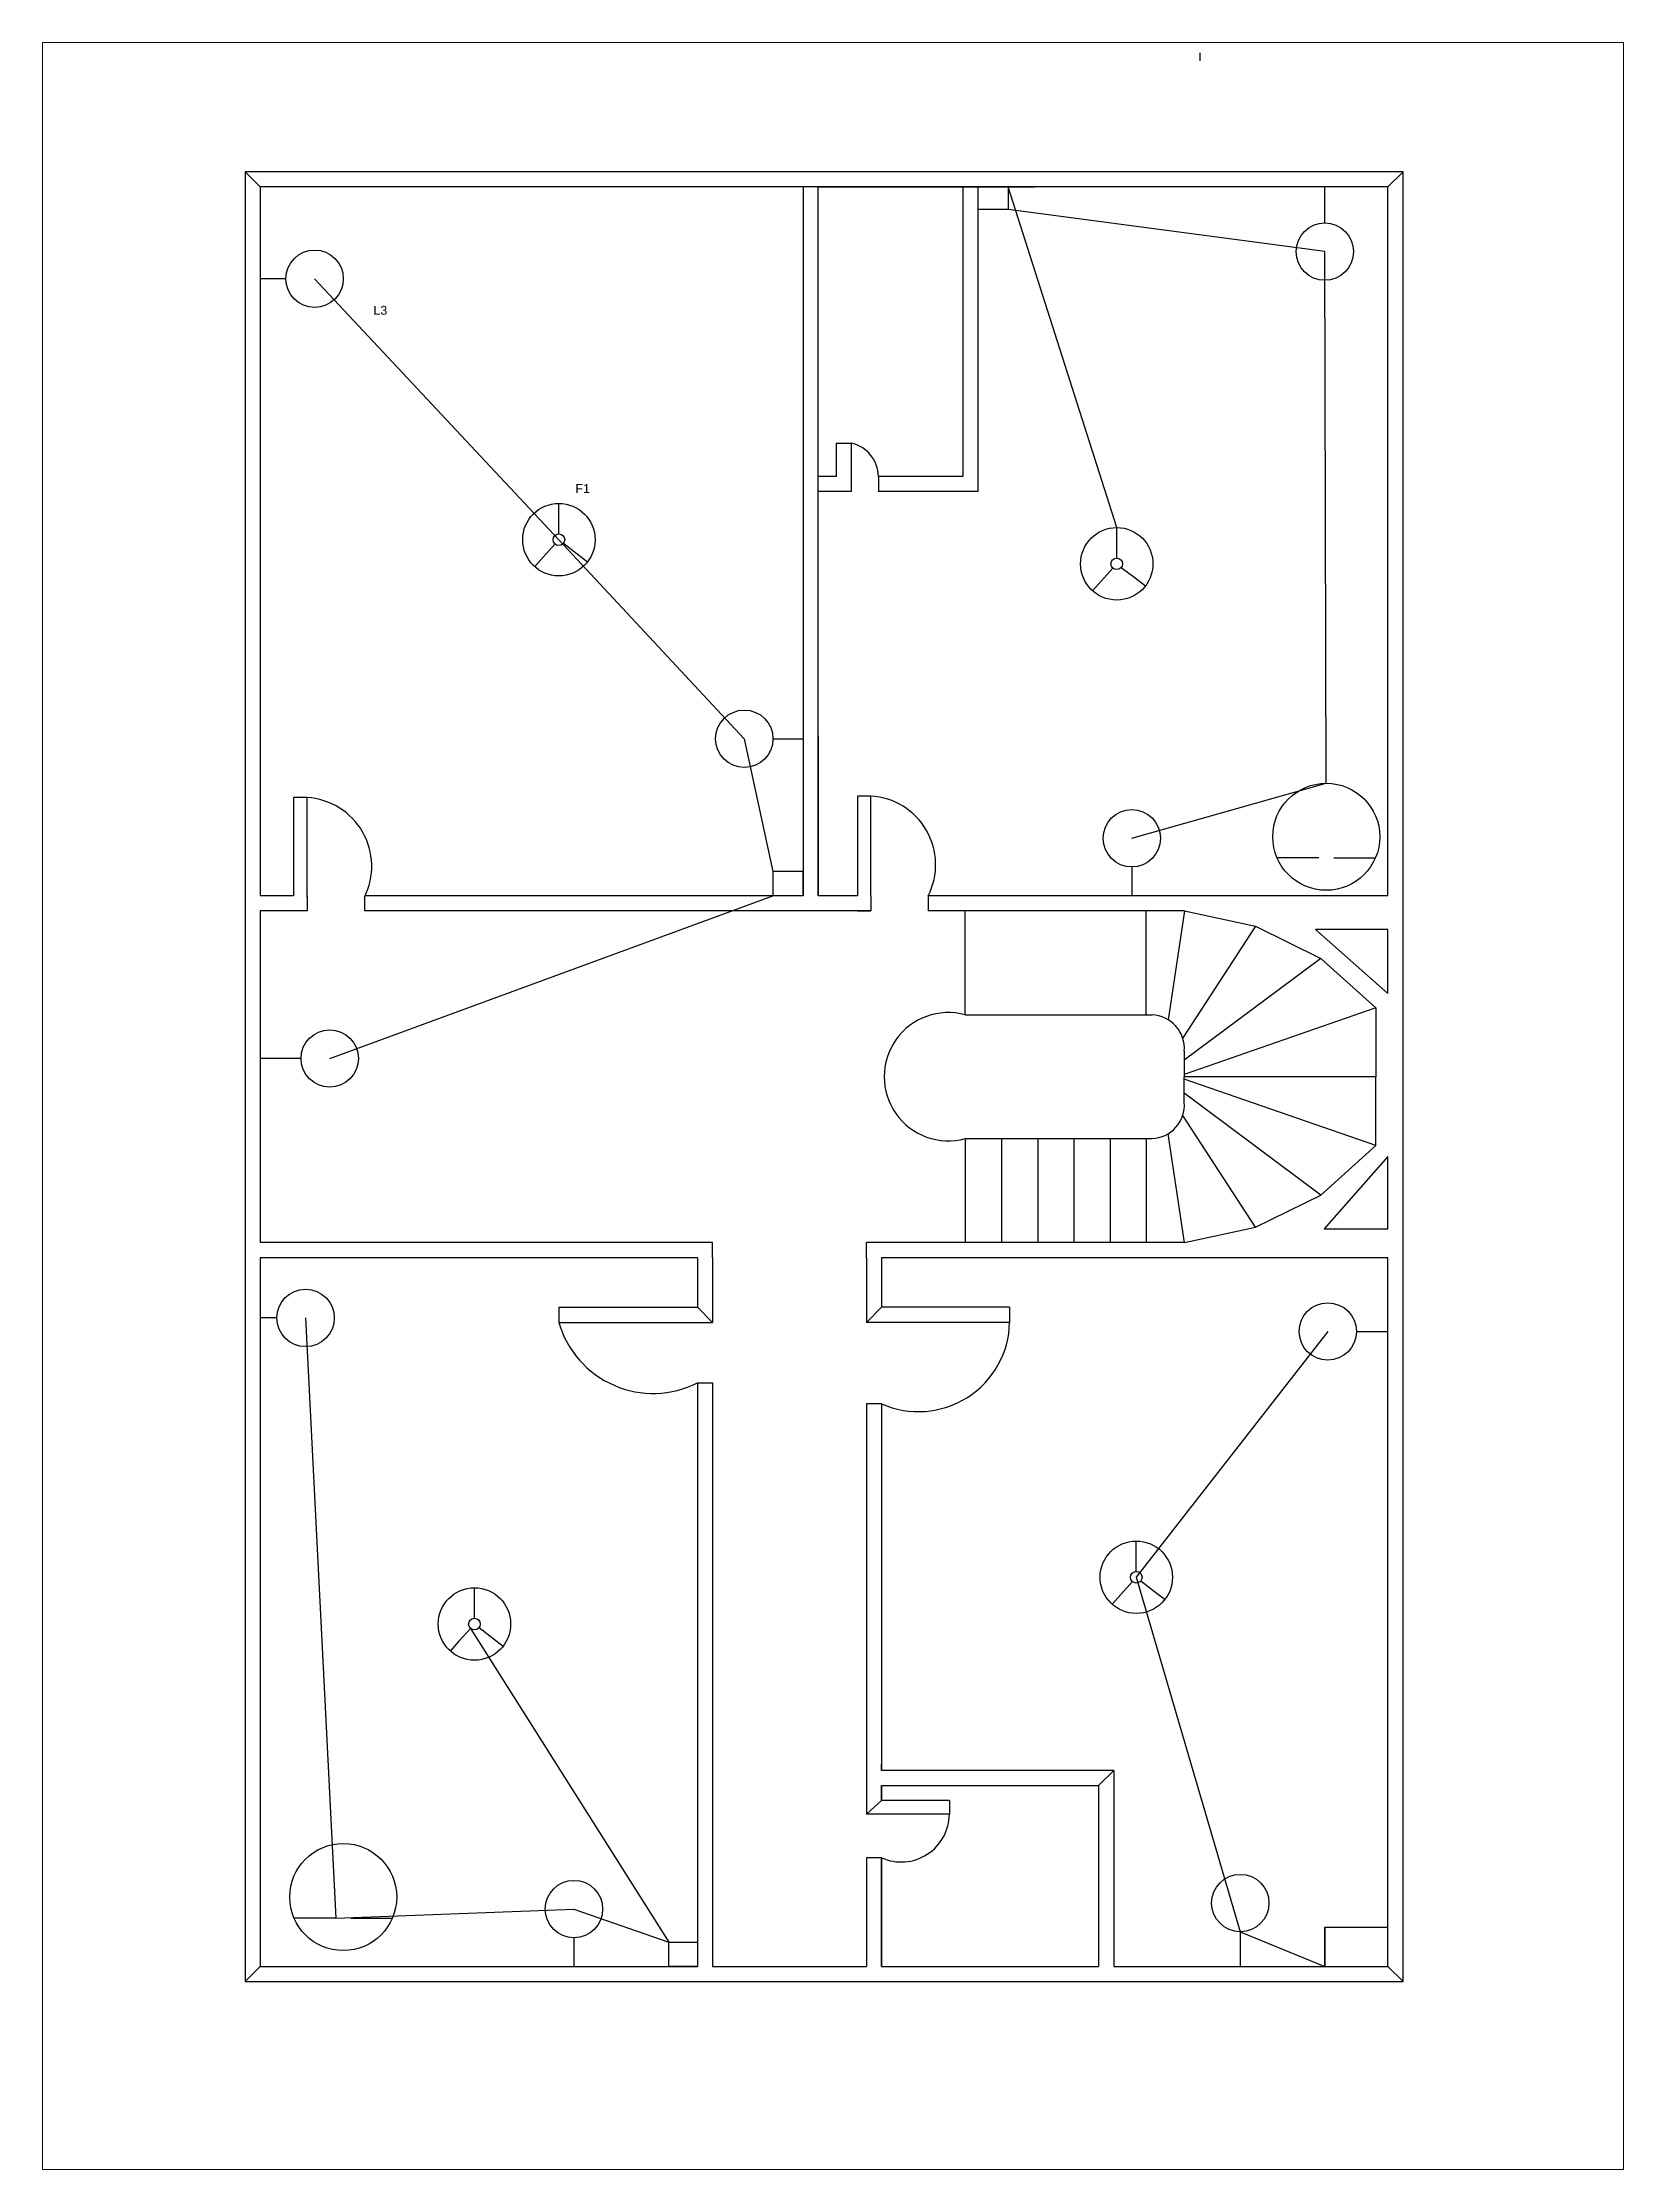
# Paper-space layout 'Layout1' of a CAD drawing. Header units: inches. Extents: x 0.63 to 7.34, y 0.65 to 9.68.
# The model-space entities are those that its viewports show. They can reach past a viewport. Long polylines and large blocks are cut down to what shows.
import ezdxf

# ---------------------------------------------------------------- set-up
doc = ezdxf.new("R2010")
doc.units = ezdxf.units.IN
doc.header["$MEASUREMENT"] = 0
doc.linetypes.add('ACAD_ISO03W100', pattern=[30, 12, -18])
doc.styles.get("Standard").update_dxf_attribs({"font": 'arial.ttf'})

msp = doc.modelspace()

# ---------------------------------------------------------------- linework, layer by layer
for p, q in [((2028.4, 5474.4), (2028.4, 5485.6)), ((707.5, 5297.3), (686.3, 5318.5)), ((1491.6, 5297.3), (1470.4, 5297.3)), ((1470.4, 5297.3), (1470.4, 4301.4)), ((1491.6, 4301.4), (1491.6, 5297.3)), ((1491.6, 5297.3), (1796.8, 5297.3)), ((1491.6, 5297.3), (1695, 5297.3)), ((1695, 5297.3), (1695, 4890.7)), ((1695, 5297.3), (1695, 5276.1)), ((1695, 5297.3), (1716.2, 5297.3)), ((1716.2, 5297.3), (1716.2, 4869.3)), ((1716.2, 5297.3), (1758.6, 5297.3)), ((1758.6, 5297.3), (1758.6, 5265.7)), ((2203.6, 5246.7), (2203.6, 5297.3)), ((2292.4, 5297.3), (2313.6, 5318.5)), ((1758.6, 5265.7), (1716.2, 5265.7)), ((743.7, 5168.3), (707.5, 5168.3)), ((1517.1, 4937.3), (1517.1, 4890.7)), ((1517.1, 4937.3), (1538.2, 4937.3)), ((1538.2, 4937.3), (1538.2, 4869.3)), ((1517.1, 4890.7), (1491.6, 4890.7)), ((1695, 4890.7), (1576.4, 4890.7)), ((1576.4, 4890.7), (1576.4, 4869.3)), ((1127.2, 4834.2), (1127.2, 4852.6)), ((1538.2, 4869.3), (1491.6, 4869.3)), ((1716.2, 4869.3), (1576.4, 4869.3)), ((1127.2, 4809.8), (1127.2, 4834.2)), ((1911.2, 4800.3), (1911.2, 4818.7)), ((1121.7, 4795.6), (1105.5, 4777.5)), ((1105.5, 4777.5), (1121.7, 4795.6)), ((1133.6, 4796.7), (1153, 4781.9)), ((1153, 4781.9), (1167.5, 4770.8)), ((1911.2, 4775.9), (1911.2, 4800.3)), ((1105.5, 4777.5), (1093.2, 4763.8)), ((1093.2, 4763.8), (1093.2, 4763.8)), ((1105.5, 4777.5), (1105.5, 4777.5)), ((1105.5, 4777.5), (1105.5, 4777.5)), ((1905.7, 4761.7), (1889.5, 4743.6)), ((1917.6, 4762.8), (1937, 4748)), ((1889.5, 4743.6), (1877.2, 4729.9)), ((1937, 4748), (1951.5, 4736.8)), ((1428.1, 4522), (1470.4, 4522)), ((1491.6, 4526.2), (1491.6, 4301.4)), ((754.3, 4439.4), (754.3, 4301.4)), ((773.3, 4439.4), (754.3, 4439.4)), ((773.3, 4299.3), (773.3, 4439.4)), ((1546.7, 4441.5), (1546.7, 4301.4)), ((1565.8, 4441.5), (1546.7, 4441.5)), ((1565.8, 4301.4), (1565.8, 4441.5)), ((1470.4, 4335.3), (1428.1, 4335.3)), ((1428.1, 4335.3), (1428.1, 4301.4)), ((1470.4, 4301.4), (1470.4, 4335.3)), ((1932.4, 4341.9), (1932.4, 4301.4)), ((2195.1, 4354.6), (2136.7, 4354.6)), ((2216.3, 4354.6), (2274.8, 4354.6)), ((754.3, 4301.4), (707.5, 4301.4)), ((773.3, 4280.2), (707.5, 4280.2)), ((773.3, 4301.4), (773.3, 4280.2)), ((853.8, 4299.3), (853.8, 4280.2)), ((1565.8, 4280.2), (853.8, 4280.2)), ((1470.4, 4301.4), (854.9, 4301.4)), ((1546.7, 4301.4), (1491.6, 4301.4)), ((1546.7, 4280.2), (1565.8, 4280.2)), ((1565.8, 4301.4), (1565.8, 4280.2)), ((2292.4, 4301.4), (1646.3, 4301.4)), ((1646.3, 4301.4), (1646.3, 4280.2)), ((2006.4, 4280.2), (1646.3, 4280.2)), ((1698.4, 4134), (1698.4, 4280.2)), ((1952.7, 4133.6), (1952.7, 4279.8)), ((2006.4, 4280.2), (1983.6, 4127.2)), ((2006.4, 4280.2), (2106, 4258.5)), ((2106, 4258.5), (2003.9, 4101.7)), ((2106, 4258.5), (2198.1, 4213.4)), ((2190.7, 4253.8), (2292.4, 4164)), ((2292.4, 4253.8), (2190.7, 4253.8)), ((2292.4, 4164), (2292.4, 4253.8)), ((2198.1, 4213.4), (2006.1, 4070.4)), ((2198.1, 4213.4), (2275.2, 4143.9)), ((1698.4, 4134), (1961.1, 4134)), ((2275.2, 4143.9), (2006.1, 4050.5)), ((2275.2, 4143.9), (2275.2, 4047.2)), ((764.8, 4072.8), (707.5, 4072.8)), ((2006.1, 4083.2), (2006.1, 4047.2)), ((2006.1, 4011.1), (2006.1, 4047.2)), ((2275.2, 4047.2), (2006.1, 4047.2)), ((2275.2, 3950.4), (2006.1, 4043.8)), ((2275.2, 3950.4), (2275.2, 4047.2)), ((2198.1, 3880.9), (2006.1, 4023.9)), ((2106, 3835.8), (2003.9, 3992.6)), ((1698.4, 3960.3), (1961.1, 3960.3)), ((1698.4, 3960.3), (1698.4, 3814.1)), ((1749.3, 3960.3), (1749.3, 3814.1)), ((1800.1, 3960.3), (1800.1, 3814.1)), ((1851, 3960.3), (1851, 3814.1)), ((1901.8, 3960.3), (1901.8, 3814.1)), ((1952.7, 3960.7), (1952.7, 3814.5)), ((2006.4, 3814.1), (1983.6, 3967.1)), ((2198.1, 3880.9), (2275.2, 3950.4)), ((2292.4, 3935.2), (2202.6, 3833.4)), ((2292.4, 3833.4), (2292.4, 3935.2)), ((2106, 3835.8), (2198.1, 3880.9)), ((2006.4, 3814.1), (2106, 3835.8)), ((2202.6, 3833.4), (2292.4, 3833.4)), ((1343.3, 3814.1), (707.5, 3814.1)), ((1343.3, 3792.9), (1343.3, 3814.1)), ((2006.4, 3814.1), (1559.4, 3814.1)), ((1559.4, 3792.9), (1559.4, 3814.1)), ((1322.1, 3792.9), (707.5, 3792.9)), ((1322.1, 3792.9), (1322.1, 3723.2)), ((1343.3, 3792.9), (1343.3, 3723.2)), ((1559.4, 3792.9), (1559.4, 3702)), ((2292.4, 3792.9), (1580.6, 3792.9)), ((1580.6, 3792.9), (1580.6, 3723.2)), ((730.9, 3708.3), (707.5, 3708.3)), ((1127.2, 3723.2), (1322.1, 3723.2)), ((1127.2, 3723.2), (1127.2, 3702)), ((1343.3, 3702), (1322.1, 3723.2)), ((1343.3, 3723.2), (1343.3, 3702)), ((1559.4, 3702), (1580.6, 3723.2)), ((1760.7, 3723.2), (1580.6, 3723.2)), ((1760.7, 3723.2), (1760.7, 3702)), ((1127.2, 3702), (1343.3, 3702)), ((1760.7, 3702), (1559.4, 3702)), ((2248.1, 3689.3), (2292.4, 3689.3)), ((1322.1, 3617.2), (1343.3, 3617.2)), ((1322.1, 3617.2), (1322.1, 2797)), ((1343.3, 3617.2), (1343.3, 2797)), ((1580.6, 3587.6), (1559.4, 3587.6)), ((1559.4, 3587.6), (1559.4, 3011.2)), ((1580.6, 3587.6), (1580.6, 3587.6)), ((1580.6, 3587.6), (1580.6, 3072.5)), ((1938.7, 3376.4), (1938.7, 3394.7)), ((1938.7, 3352), (1938.7, 3376.4)), ((1008.5, 3310.8), (1008.5, 3329.1)), ((1917, 3319.7), (1904.8, 3306)), ((1933.3, 3337.8), (1917, 3319.7)), ((1938.7, 3343.9), (1938.7, 3343.9)), ((1945.2, 3338.9), (1964.5, 3324.1)), ((1964.5, 3324.1), (1979.1, 3312.9)), ((1008.5, 3286.3), (1008.5, 3310.8)), ((1003.1, 3272.1), (986.8, 3254)), ((1015, 3273.3), (1034.3, 3258.4)), ((1034.3, 3258.4), (1048.9, 3247.3)), ((986.8, 3254), (974.6, 3240.3)), ((1580.6, 3072.5), (1580.6, 3081.1)), ((1906.9, 3072.5), (1580.6, 3072.5)), ((1580.6, 3051.3), (1885.7, 3051.3)), ((1580.6, 3030.3), (1580.6, 3051.3)), ((1580.6, 3051.3), (1580.6, 3030.3)), ((1885.7, 3051.3), (1906.9, 3072.5)), ((1885.7, 3051.3), (1885.7, 2797)), ((1906.9, 3072.5), (1906.9, 2797)), ((1559.4, 3011.2), (1580.6, 3030.3)), ((1676, 3030.3), (1580.6, 3030.3)), ((1676, 3030.3), (1676, 3011.2)), ((1676, 3011.2), (1559.4, 3011.2)), ((1580.6, 2949.8), (1559.4, 2949.8)), ((1559.4, 2949.8), (1559.4, 2797)), ((1580.6, 2797), (1580.6, 2949.8)), ((1580.6, 2949.8), (1580.6, 2797)), ((813.5, 2864.9), (755.1, 2864.9)), ((834.7, 2864.9), (893.2, 2864.9)), ((2084.9, 2845.9), (2084.9, 2797)), ((2203.6, 2852.3), (2203.6, 2797)), ((2203.6, 2797), (2203.6, 2852.3)), ((2203.6, 2852.3), (2292.4, 2852.3)), ((1148.4, 2837.5), (1148.4, 2797)), ((1281.9, 2797), (1281.9, 2831.1)), ((1281.9, 2831.1), (1322.1, 2831.1)), ((686.3, 2775.8), (707.5, 2797)), ((1322.1, 2797), (1281.9, 2797)), ((2292.4, 2797), (2313.6, 2775.8))]:
    msp.add_line(p, q)
at = {"linetype": 'ACAD_ISO03W100'}
for p, q in [((1911.2, 4818.7), (1758.6, 5297.3)), ((2203.6, 5206.4), (1758.6, 5265.7)), ((2205.7, 4459.4), (2203.6, 5206.4)), ((783.9, 5168.3), (1127.2, 4801.7)), ((1127.2, 4801.7), (1387.8, 4522)), ((1387.8, 4522), (1428.1, 4335.3)), ((1932.4, 4382.2), (2205.7, 4459.4)), ((805.1, 4072.8), (1428.1, 4301.4)), ((771.2, 3708.3), (813.5, 2864.9)), ((2207.8, 3689.3), (1938.7, 3343.9)), ((1938.7, 3343.9), (2084.9, 2845.9)), ((1003.1, 3272.1), (1281.9, 2831.1)), ((813.5, 2864.9), (1148.4, 2877.7)), ((1148.4, 2877.7), (1281.9, 2831.1)), ((2084.9, 2845.9), (2203.6, 2797))]:
    msp.add_line(p, q, dxfattribs=at)
msp.add_lwpolyline([(686.3, 2775.8), (2313.6, 2775.8), (2313.6, 5318.5), (686.3, 5318.5)], close=True)
for points in [[(2292.4, 4301.4), (2292.4, 5297.3), (707.5, 5297.3), (707.5, 4301.4)], [(707.5, 4280.2), (707.5, 3814.1)], [(707.5, 3792.9), (707.5, 2797), (1322.1, 2797)], [(1906.9, 2797), (2292.4, 2797), (2292.4, 3792.9)], [(1343.3, 2797), (1559.4, 2797)], [(1580.6, 2797), (1885.7, 2797)]]:
    msp.add_lwpolyline(points)
for centre, radius in [((2203.6, 5206.4), 40.3), ((783.9, 5168.3), 40.3), ((1127.2, 4801.7), 50.9), ((1911.2, 4767.8), 50.9), ((1127.2, 4801.7), 8.14), ((1911.2, 4767.8), 8.14), ((1387.8, 4522), 40.3), ((2205.7, 4384.3), 75.2), ((1932.4, 4382.2), 40.3), ((805.1, 4072.8), 40.3), ((771.2, 3708.3), 40.3), ((2207.8, 3689.3), 40.3), ((1938.7, 3343.9), 50.9), ((1938.7, 3343.9), 8.14), ((1008.5, 3278.2), 50.9), ((1008.5, 3278.2), 8.14), ((824.1, 2894.6), 75.2), ((1148.4, 2877.7), 40.3), ((2084.9, 2886.2), 40.3)]:
    msp.add_circle(centre, radius)
for centre, radius, start, end in [((1527.4, 4889.5), 49, 1.3473, 77.2316), ((767.5, 4342.9), 96.7, 333.2345, 86.5531), ((1560, 4345), 96.7, 333.2345, 86.5531), ((1674.5, 4047.2), 90.1, 74.6149, 285.3851), ((1959.1, 4086.9), 47.2, 355.497, 87.5026), ((1959.1, 4007.4), 47.2, 272.4974, 4.503), ((1259.6, 3740), 137.8, 196.0241, 296.9788), ((1632.5, 3704.8), 128.2, 246.1176, 358.7375), ((1608.2, 3011.7), 67.8, 246.0312, 359.5678)]:
    msp.add_arc(centre, radius, start, end)

# ---------------------------------------------------------------- texts
at = {"char_height": 12.46, "attachment_point": 1}
for s, insert in [('L3', (866.6, 5130.2)), ('F1', (1150.5, 4879.9))]:
    msp.add_mtext_dynamic_manual_height_columns(s, width=17.655, gutter_width=2.08, heights=[0], dxfattribs=dict(at, insert=insert))

psp = doc.layouts.get("Layout1")

# ---------------------------------------------------------------- viewports
at = {"layer": 'Defpoints', "linetype": 'ACAD_ISO03W100'}
psp.add_viewport(center=(3.9822, 5.1633), size=(6.7131, 9.02852), view_center_point=(1512.4432, 4006.0487), view_height=2988.30483, dxfattribs=at)

doc.saveas('drawing.dxf')
